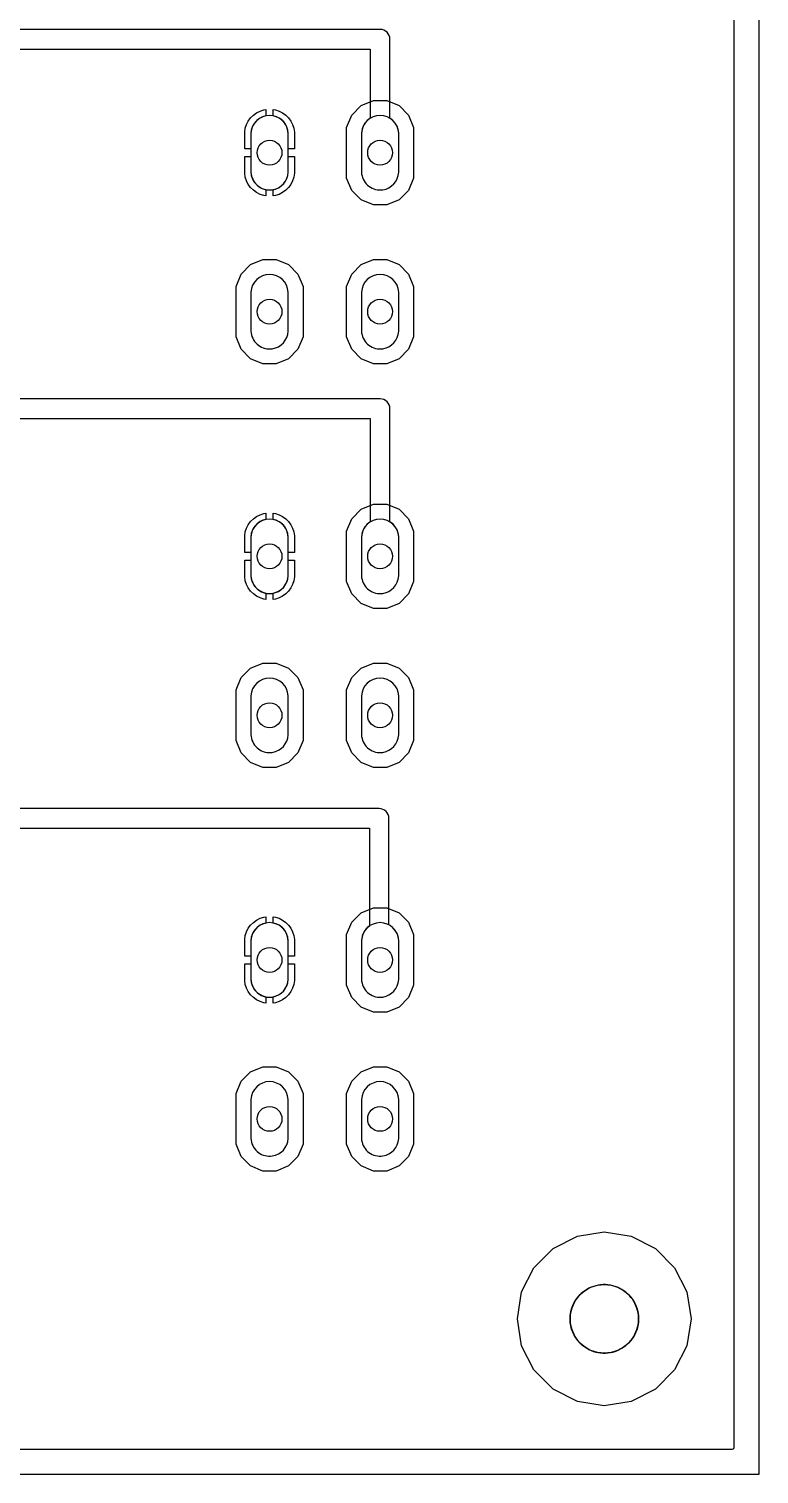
# Model space of a CAD drawing. Header units: millimetres. Extents: x 0 to 127, y 0 to 102.
# Drawn here: x 97.1 to 127, y 0 to 59.1 of the extents above; entities that cross this region are included whole.
import ezdxf

# ---------------------------------------------------------------- set-up
doc = ezdxf.new("R2010")
doc.units = ezdxf.units.MM

msp = doc.modelspace()

# ---------------------------------------------------------------- linework, layer by layer
at = {"layer": '16_copper'}
for points in [[(125.893, 1.017, 0.392588), (125.964, 1.092), (125.964, 100.508, 0.414214), (125.888, 100.584), (1.092, 100.584, 0.414214), (1.016, 100.508), (1.016, 1.092, 0.414214), (1.092, 1.016), (125.888, 1.016)], [(105.943, 54.204), (105.943, 54.893), (105.968, 55.051), (106.018, 55.203), (106.09, 55.346), (106.184, 55.475), (106.298, 55.588), (106.427, 55.682), (106.569, 55.755), (106.721, 55.804), (106.807, 55.818), (106.807, 55.56, 0.342624), (106.197, 54.851), (106.197, 54.204)], [(107.721, 54.204), (107.721, 54.851, 0.342626), (107.112, 55.56), (107.112, 55.818), (107.197, 55.804), (107.349, 55.755), (107.492, 55.682), (107.621, 55.588), (107.734, 55.475), (107.828, 55.346), (107.901, 55.203), (107.95, 55.051), (107.975, 54.893), (107.975, 54.204)], [(111.593, 52.535, 0.357806), (112.243, 53.252), (112.243, 54.851, 0.95208), (110.719, 54.851), (110.719, 53.252), (110.726, 53.177), (110.741, 53.104), (110.762, 53.032), (110.791, 52.963), (110.826, 52.897), (110.868, 52.835), (110.915, 52.777), (110.968, 52.724), (111.026, 52.676), (111.088, 52.635), (111.154, 52.6), (111.224, 52.571), (111.295, 52.549), (111.369, 52.535), (111.443, 52.527), (111.518, 52.527)], [(106.721, 52.298), (106.569, 52.348), (106.427, 52.42), (106.298, 52.514), (106.184, 52.627), (106.09, 52.757), (106.018, 52.899), (105.968, 53.051), (105.943, 53.209), (105.943, 53.899), (106.197, 53.899), (106.197, 53.252, 0.342624), (106.807, 52.543), (106.807, 52.285)], [(107.112, 52.543, 0.342626), (107.721, 53.252), (107.721, 53.899), (107.975, 53.899), (107.975, 53.209), (107.95, 53.051), (107.901, 52.899), (107.828, 52.757), (107.734, 52.627), (107.621, 52.514), (107.492, 52.42), (107.349, 52.348), (107.197, 52.298), (107.112, 52.285)], [(107.071, 46.032, 0.357806), (107.721, 46.749), (107.721, 48.348, 0.95208), (106.197, 48.348), (106.197, 46.749), (106.205, 46.675), (106.219, 46.601), (106.241, 46.53), (106.27, 46.461), (106.305, 46.395), (106.347, 46.332), (106.394, 46.274), (106.447, 46.222), (106.505, 46.174), (106.567, 46.132), (106.633, 46.097), (106.702, 46.068), (106.774, 46.047), (106.847, 46.032), (106.922, 46.025), (106.997, 46.025)], [(111.593, 46.032, 0.357806), (112.243, 46.749), (112.243, 48.348, 0.95208), (110.719, 48.348), (110.719, 46.749), (110.726, 46.675), (110.741, 46.601), (110.762, 46.53), (110.791, 46.461), (110.826, 46.395), (110.868, 46.332), (110.915, 46.274), (110.968, 46.222), (111.026, 46.174), (111.088, 46.132), (111.154, 46.097), (111.224, 46.068), (111.295, 46.047), (111.369, 46.032), (111.443, 46.025), (111.518, 46.025)], [(105.943, 37.694), (105.943, 38.383), (105.968, 38.541), (106.018, 38.693), (106.09, 38.836), (106.184, 38.965), (106.298, 39.078), (106.427, 39.172), (106.569, 39.245), (106.721, 39.294), (106.807, 39.308), (106.807, 39.05, 0.342624), (106.197, 38.341), (106.197, 37.694)], [(107.721, 37.694), (107.721, 38.341, 0.342626), (107.112, 39.05), (107.112, 39.308), (107.197, 39.294), (107.349, 39.245), (107.492, 39.172), (107.621, 39.078), (107.734, 38.965), (107.828, 38.836), (107.901, 38.693), (107.95, 38.541), (107.975, 38.383), (107.975, 37.694)], [(111.593, 36.025, 0.357806), (112.243, 36.742), (112.243, 38.341, 0.95208), (110.719, 38.341), (110.719, 36.742), (110.726, 36.667), (110.741, 36.594), (110.762, 36.522), (110.791, 36.453), (110.826, 36.387), (110.868, 36.325), (110.915, 36.267), (110.968, 36.214), (111.026, 36.166), (111.088, 36.125), (111.154, 36.09), (111.224, 36.061), (111.295, 36.039), (111.369, 36.025), (111.443, 36.017), (111.518, 36.017)], [(106.721, 35.788), (106.569, 35.838), (106.427, 35.91), (106.298, 36.004), (106.184, 36.117), (106.09, 36.247), (106.018, 36.389), (105.968, 36.541), (105.943, 36.699), (105.943, 37.389), (106.197, 37.389), (106.197, 36.742, 0.342624), (106.807, 36.033), (106.807, 35.775)], [(107.112, 36.033, 0.342626), (107.721, 36.742), (107.721, 37.389), (107.975, 37.389), (107.975, 36.699), (107.95, 36.541), (107.901, 36.389), (107.828, 36.247), (107.734, 36.117), (107.621, 36.004), (107.492, 35.91), (107.349, 35.838), (107.197, 35.788), (107.112, 35.775)], [(107.071, 29.522, 0.357806), (107.721, 30.239), (107.721, 31.838, 0.95208), (106.197, 31.838), (106.197, 30.239), (106.205, 30.165), (106.219, 30.091), (106.241, 30.02), (106.27, 29.951), (106.305, 29.885), (106.347, 29.822), (106.394, 29.764), (106.447, 29.712), (106.505, 29.664), (106.567, 29.622), (106.633, 29.587), (106.702, 29.558), (106.774, 29.537), (106.847, 29.522), (106.922, 29.515), (106.997, 29.515)], [(111.593, 29.522, 0.357806), (112.243, 30.239), (112.243, 31.838, 0.95208), (110.719, 31.838), (110.719, 30.239), (110.726, 30.165), (110.741, 30.091), (110.762, 30.02), (110.791, 29.951), (110.826, 29.885), (110.868, 29.822), (110.915, 29.764), (110.968, 29.712), (111.026, 29.664), (111.088, 29.622), (111.154, 29.587), (111.224, 29.558), (111.295, 29.537), (111.369, 29.522), (111.443, 29.515), (111.518, 29.515)], [(105.943, 21.184), (105.943, 21.873), (105.968, 22.031), (106.018, 22.183), (106.09, 22.326), (106.184, 22.455), (106.298, 22.568), (106.427, 22.662), (106.569, 22.735), (106.721, 22.784), (106.807, 22.798), (106.807, 22.54, 0.342624), (106.197, 21.831), (106.197, 21.184)], [(107.721, 21.184), (107.721, 21.831, 0.342626), (107.112, 22.54), (107.112, 22.798), (107.197, 22.784), (107.349, 22.735), (107.492, 22.662), (107.621, 22.568), (107.734, 22.455), (107.828, 22.326), (107.901, 22.183), (107.95, 22.031), (107.975, 21.873), (107.975, 21.184)], [(111.593, 19.515, 0.357806), (112.243, 20.232), (112.243, 21.831, 0.95208), (110.719, 21.831), (110.719, 20.232), (110.726, 20.157), (110.741, 20.084), (110.762, 20.012), (110.791, 19.943), (110.826, 19.877), (110.868, 19.815), (110.915, 19.757), (110.968, 19.704), (111.026, 19.656), (111.088, 19.615), (111.154, 19.58), (111.224, 19.551), (111.295, 19.529), (111.369, 19.515), (111.443, 19.507), (111.518, 19.507)], [(106.721, 19.278), (106.569, 19.328), (106.427, 19.4), (106.298, 19.494), (106.184, 19.607), (106.09, 19.737), (106.018, 19.879), (105.968, 20.031), (105.943, 20.189), (105.943, 20.879), (106.197, 20.879), (106.197, 20.232, 0.342624), (106.807, 19.523), (106.807, 19.265)], [(107.112, 19.523, 0.342626), (107.721, 20.232), (107.721, 20.879), (107.975, 20.879), (107.975, 20.189), (107.95, 20.031), (107.901, 19.879), (107.828, 19.737), (107.734, 19.607), (107.621, 19.494), (107.492, 19.4), (107.349, 19.328), (107.197, 19.278), (107.112, 19.265)], [(107.071, 13.012, 0.357806), (107.721, 13.729), (107.721, 15.328, 0.95208), (106.197, 15.328), (106.197, 13.729), (106.205, 13.655), (106.219, 13.581), (106.241, 13.51), (106.27, 13.441), (106.305, 13.375), (106.347, 13.312), (106.394, 13.254), (106.447, 13.202), (106.505, 13.154), (106.567, 13.112), (106.633, 13.077), (106.702, 13.048), (106.774, 13.027), (106.847, 13.012), (106.922, 13.005), (106.997, 13.005)], [(111.593, 13.012, 0.357806), (112.243, 13.729), (112.243, 15.328, 0.95208), (110.719, 15.328), (110.719, 13.729), (110.726, 13.655), (110.741, 13.581), (110.762, 13.51), (110.791, 13.441), (110.826, 13.375), (110.868, 13.312), (110.915, 13.254), (110.968, 13.202), (111.026, 13.154), (111.088, 13.112), (111.154, 13.077), (111.224, 13.048), (111.295, 13.027), (111.369, 13.012), (111.443, 13.005), (111.518, 13.005)]]:
    msp.add_lwpolyline(points, format="xyb", close=True, dxfattribs=at)
for points in [[(111.208, 51.918), (110.704, 52.126), (110.318, 52.512), (110.109, 53.016), (110.109, 55.086), (110.318, 55.59), (110.704, 55.976), (111.208, 56.185), (111.753, 56.185), (112.258, 55.976), (112.643, 55.59), (112.852, 55.086), (112.852, 53.016), (112.643, 52.512), (112.258, 52.126), (111.753, 51.918)], [(106.687, 45.415), (106.182, 45.624), (105.797, 46.01), (105.588, 46.514), (105.588, 48.584), (105.797, 49.088), (106.182, 49.474), (106.687, 49.682), (107.232, 49.682), (107.736, 49.474), (108.122, 49.088), (108.331, 48.584), (108.331, 46.514), (108.122, 46.01), (107.736, 45.624), (107.232, 45.415)], [(111.208, 45.415), (110.704, 45.624), (110.318, 46.01), (110.109, 46.514), (110.109, 48.584), (110.318, 49.088), (110.704, 49.474), (111.208, 49.682), (111.753, 49.682), (112.258, 49.474), (112.643, 49.088), (112.852, 48.584), (112.852, 46.514), (112.643, 46.01), (112.258, 45.624), (111.753, 45.415)], [(111.208, 35.408), (110.704, 35.616), (110.318, 36.002), (110.109, 36.506), (110.109, 38.576), (110.318, 39.08), (110.704, 39.466), (111.208, 39.675), (111.753, 39.675), (112.258, 39.466), (112.643, 39.08), (112.852, 38.576), (112.852, 36.506), (112.643, 36.002), (112.258, 35.616), (111.753, 35.408)], [(106.687, 28.905), (106.182, 29.114), (105.797, 29.5), (105.588, 30.004), (105.588, 32.074), (105.797, 32.578), (106.182, 32.964), (106.687, 33.172), (107.232, 33.172), (107.736, 32.964), (108.122, 32.578), (108.331, 32.074), (108.331, 30.004), (108.122, 29.5), (107.736, 29.114), (107.232, 28.905)], [(111.208, 28.905), (110.704, 29.114), (110.318, 29.5), (110.109, 30.004), (110.109, 32.074), (110.318, 32.578), (110.704, 32.964), (111.208, 33.172), (111.753, 33.172), (112.258, 32.964), (112.643, 32.578), (112.852, 32.074), (112.852, 30.004), (112.643, 29.5), (112.258, 29.114), (111.753, 28.905)], [(111.208, 18.898), (110.704, 19.106), (110.318, 19.492), (110.109, 19.996), (110.109, 22.066), (110.318, 22.57), (110.704, 22.956), (111.208, 23.165), (111.753, 23.165), (112.258, 22.956), (112.643, 22.57), (112.852, 22.066), (112.852, 19.996), (112.643, 19.492), (112.258, 19.106), (111.753, 18.898)], [(106.687, 12.395), (106.182, 12.604), (105.797, 12.99), (105.588, 13.494), (105.588, 15.564), (105.797, 16.068), (106.182, 16.454), (106.687, 16.662), (107.232, 16.662), (107.736, 16.454), (108.122, 16.068), (108.331, 15.564), (108.331, 13.494), (108.122, 12.99), (107.736, 12.604), (107.232, 12.395)], [(111.208, 12.395), (110.704, 12.604), (110.318, 12.99), (110.109, 13.494), (110.109, 15.564), (110.318, 16.068), (110.704, 16.454), (111.208, 16.662), (111.753, 16.662), (112.258, 16.454), (112.643, 16.068), (112.852, 15.564), (112.852, 13.494), (112.643, 12.99), (112.258, 12.604), (111.753, 12.395)], [(119.551, 2.969), (118.56, 3.474), (117.774, 4.26), (117.269, 5.251), (117.095, 6.35), (117.269, 7.449), (117.774, 8.44), (118.56, 9.226), (119.551, 9.731), (120.65, 9.905), (121.749, 9.731), (122.74, 9.226), (123.526, 8.44), (124.031, 7.449), (124.205, 6.35), (124.031, 5.251), (123.526, 4.26), (122.74, 3.474), (121.749, 2.969), (120.65, 2.795)]]:
    msp.add_lwpolyline(points, close=True, dxfattribs=at)
at = {"layer": '1_copper'}
for points in [[(78.689, 58.293), (111.081, 58.293), (111.081, 55.462, 0.247233), (110.719, 54.851), (110.719, 53.252), (110.726, 53.177), (110.741, 53.104), (110.762, 53.032), (110.791, 52.963), (110.826, 52.897), (110.868, 52.835), (110.915, 52.777), (110.968, 52.724), (111.026, 52.676), (111.088, 52.635), (111.154, 52.6), (111.224, 52.571), (111.295, 52.549), (111.369, 52.535), (111.443, 52.527), (111.518, 52.527), (111.593, 52.535, 0.357806), (112.243, 53.252), (112.243, 54.851, 0.247233), (111.881, 55.462), (111.881, 58.693, 0.414214), (111.481, 59.093), (78.289, 59.093, 0.414214)], [(87.547, 43.184), (111.081, 43.184), (111.081, 38.952, 0.247233), (110.719, 38.341), (110.719, 36.742), (110.726, 36.667), (110.741, 36.594), (110.762, 36.522), (110.791, 36.453), (110.826, 36.387), (110.868, 36.325), (110.915, 36.267), (110.968, 36.214), (111.026, 36.166), (111.088, 36.125), (111.154, 36.09), (111.224, 36.061), (111.295, 36.039), (111.369, 36.025), (111.443, 36.017), (111.518, 36.017), (111.593, 36.025, 0.357806), (112.243, 36.742), (112.243, 38.341, 0.247233), (111.881, 38.952), (111.881, 43.584, 0.414214), (111.481, 43.984), (87.947, 43.984)], [(82.668, 26.422), (111.043, 26.422), (111.043, 22.417, 0.231343), (110.719, 21.831), (110.719, 20.232), (110.726, 20.157), (110.741, 20.084), (110.762, 20.012), (110.791, 19.943), (110.826, 19.877), (110.868, 19.815), (110.915, 19.757), (110.968, 19.704), (111.026, 19.656), (111.088, 19.615), (111.154, 19.58), (111.224, 19.551), (111.295, 19.529), (111.369, 19.515), (111.443, 19.507), (111.518, 19.507), (111.593, 19.515, 0.357806), (112.243, 20.232), (112.243, 21.831, 0.262498), (111.843, 22.464), (111.843, 26.822, 0.414214), (111.443, 27.222), (83.068, 27.222)]]:
    msp.add_lwpolyline(points, format="xyb", dxfattribs=at)
for points in [[(107.071, 52.535, 0.357806), (107.721, 53.252), (107.721, 54.851, 0.95208), (106.197, 54.851), (106.197, 53.252), (106.205, 53.177), (106.219, 53.104), (106.241, 53.032), (106.27, 52.963), (106.305, 52.897), (106.347, 52.835), (106.394, 52.777), (106.447, 52.724), (106.505, 52.676), (106.567, 52.635), (106.633, 52.6), (106.702, 52.571), (106.774, 52.549), (106.847, 52.535), (106.922, 52.527), (106.997, 52.527)], [(107.071, 46.032, 0.357806), (107.721, 46.749), (107.721, 48.348, 0.95208), (106.197, 48.348), (106.197, 46.749), (106.205, 46.675), (106.219, 46.601), (106.241, 46.53), (106.27, 46.461), (106.305, 46.395), (106.347, 46.332), (106.394, 46.274), (106.447, 46.222), (106.505, 46.174), (106.567, 46.132), (106.633, 46.097), (106.702, 46.068), (106.774, 46.047), (106.847, 46.032), (106.922, 46.025), (106.997, 46.025)], [(111.593, 46.032, 0.357806), (112.243, 46.749), (112.243, 48.348, 0.95208), (110.719, 48.348), (110.719, 46.749), (110.726, 46.675), (110.741, 46.601), (110.762, 46.53), (110.791, 46.461), (110.826, 46.395), (110.868, 46.332), (110.915, 46.274), (110.968, 46.222), (111.026, 46.174), (111.088, 46.132), (111.154, 46.097), (111.224, 46.068), (111.295, 46.047), (111.369, 46.032), (111.443, 46.025), (111.518, 46.025)], [(107.071, 36.025, 0.357806), (107.721, 36.742), (107.721, 38.341, 0.95208), (106.197, 38.341), (106.197, 36.742), (106.205, 36.667), (106.219, 36.594), (106.241, 36.522), (106.27, 36.453), (106.305, 36.387), (106.347, 36.325), (106.394, 36.267), (106.447, 36.214), (106.505, 36.166), (106.567, 36.125), (106.633, 36.09), (106.702, 36.061), (106.774, 36.039), (106.847, 36.025), (106.922, 36.017), (106.997, 36.017)], [(107.071, 29.522, 0.357806), (107.721, 30.239), (107.721, 31.838, 0.95208), (106.197, 31.838), (106.197, 30.239), (106.205, 30.165), (106.219, 30.091), (106.241, 30.02), (106.27, 29.951), (106.305, 29.885), (106.347, 29.822), (106.394, 29.764), (106.447, 29.712), (106.505, 29.664), (106.567, 29.622), (106.633, 29.587), (106.702, 29.558), (106.774, 29.537), (106.847, 29.522), (106.922, 29.515), (106.997, 29.515)], [(111.593, 29.522, 0.357806), (112.243, 30.239), (112.243, 31.838, 0.95208), (110.719, 31.838), (110.719, 30.239), (110.726, 30.165), (110.741, 30.091), (110.762, 30.02), (110.791, 29.951), (110.826, 29.885), (110.868, 29.822), (110.915, 29.764), (110.968, 29.712), (111.026, 29.664), (111.088, 29.622), (111.154, 29.587), (111.224, 29.558), (111.295, 29.537), (111.369, 29.522), (111.443, 29.515), (111.518, 29.515)], [(107.071, 19.515, 0.357806), (107.721, 20.232), (107.721, 21.831, 0.95208), (106.197, 21.831), (106.197, 20.232), (106.205, 20.157), (106.219, 20.084), (106.241, 20.012), (106.27, 19.943), (106.305, 19.877), (106.347, 19.815), (106.394, 19.757), (106.447, 19.704), (106.505, 19.656), (106.567, 19.615), (106.633, 19.58), (106.702, 19.551), (106.774, 19.529), (106.847, 19.515), (106.922, 19.507), (106.997, 19.507)], [(107.071, 13.012, 0.357806), (107.721, 13.729), (107.721, 15.328, 0.95208), (106.197, 15.328), (106.197, 13.729), (106.205, 13.655), (106.219, 13.581), (106.241, 13.51), (106.27, 13.441), (106.305, 13.375), (106.347, 13.312), (106.394, 13.254), (106.447, 13.202), (106.505, 13.154), (106.567, 13.112), (106.633, 13.077), (106.702, 13.048), (106.774, 13.027), (106.847, 13.012), (106.922, 13.005), (106.997, 13.005)], [(111.593, 13.012, 0.357806), (112.243, 13.729), (112.243, 15.328, 0.95208), (110.719, 15.328), (110.719, 13.729), (110.726, 13.655), (110.741, 13.581), (110.762, 13.51), (110.791, 13.441), (110.826, 13.375), (110.868, 13.312), (110.915, 13.254), (110.968, 13.202), (111.026, 13.154), (111.088, 13.112), (111.154, 13.077), (111.224, 13.048), (111.295, 13.027), (111.369, 13.012), (111.443, 13.005), (111.518, 13.005)]]:
    msp.add_lwpolyline(points, format="xyb", close=True, dxfattribs=at)
at = {"layer": 'drills_NPTH'}
msp.add_circle((120.65, 6.35), 1.4, dxfattribs=at)
at = {"layer": 'drills_PTH'}
for centre in [(106.959, 54.051), (111.481, 54.051), (106.959, 47.549), (111.481, 47.549), (106.959, 37.541), (111.481, 37.541), (106.959, 31.039), (111.481, 31.039), (106.959, 21.031), (111.481, 21.031), (106.959, 14.529), (111.481, 14.529)]:
    msp.add_circle(centre, 0.508, dxfattribs=at)
at = {"layer": 'holes'}
msp.add_lwpolyline([(119.25, 6.3), (119.257, 6.2), (119.271, 6.101), (119.293, 6.004), (119.321, 5.908), (119.356, 5.814), (119.397, 5.723), (119.445, 5.635), (119.499, 5.551), (119.559, 5.471), (119.625, 5.395), (119.695, 5.325), (119.771, 5.259), (119.851, 5.199), (119.935, 5.145), (120.023, 5.097), (120.114, 5.056), (120.208, 5.021), (120.304, 4.993), (120.401, 4.971), (120.5, 4.957), (120.6, 4.95), (120.7, 4.95), (120.8, 4.957), (120.899, 4.971), (120.996, 4.993), (121.092, 5.021), (121.186, 5.056), (121.277, 5.097), (121.365, 5.145), (121.449, 5.199), (121.529, 5.259), (121.605, 5.325), (121.675, 5.395), (121.741, 5.471), (121.801, 5.551), (121.855, 5.635), (121.903, 5.723), (121.944, 5.814), (121.979, 5.908), (122.007, 6.004), (122.029, 6.101), (122.043, 6.2), (122.05, 6.3), (122.05, 6.4), (122.043, 6.5), (122.029, 6.599), (122.007, 6.696), (121.979, 6.792), (121.944, 6.886), (121.903, 6.977), (121.855, 7.065), (121.801, 7.149), (121.741, 7.229), (121.675, 7.305), (121.605, 7.375), (121.529, 7.441), (121.449, 7.501), (121.365, 7.555), (121.277, 7.603), (121.186, 7.644), (121.092, 7.679), (120.996, 7.707), (120.899, 7.729), (120.8, 7.743), (120.7, 7.75), (120.6, 7.75), (120.5, 7.743), (120.401, 7.729), (120.304, 7.707), (120.208, 7.679), (120.114, 7.644), (120.023, 7.603), (119.935, 7.555), (119.851, 7.501), (119.771, 7.441), (119.695, 7.375), (119.625, 7.305), (119.559, 7.229), (119.499, 7.149), (119.445, 7.065), (119.397, 6.977), (119.356, 6.886), (119.321, 6.792), (119.293, 6.696), (119.271, 6.599), (119.257, 6.5), (119.25, 6.4), (119.25, 6.3)], close=True, dxfattribs=at)
at = {"layer": 'outline'}
msp.add_lwpolyline([(0, 0), (126.98, 0), (126.98, 101.6), (0, 101.6), (0, 0)], close=True, dxfattribs=at)

doc.saveas('drawing.dxf')
